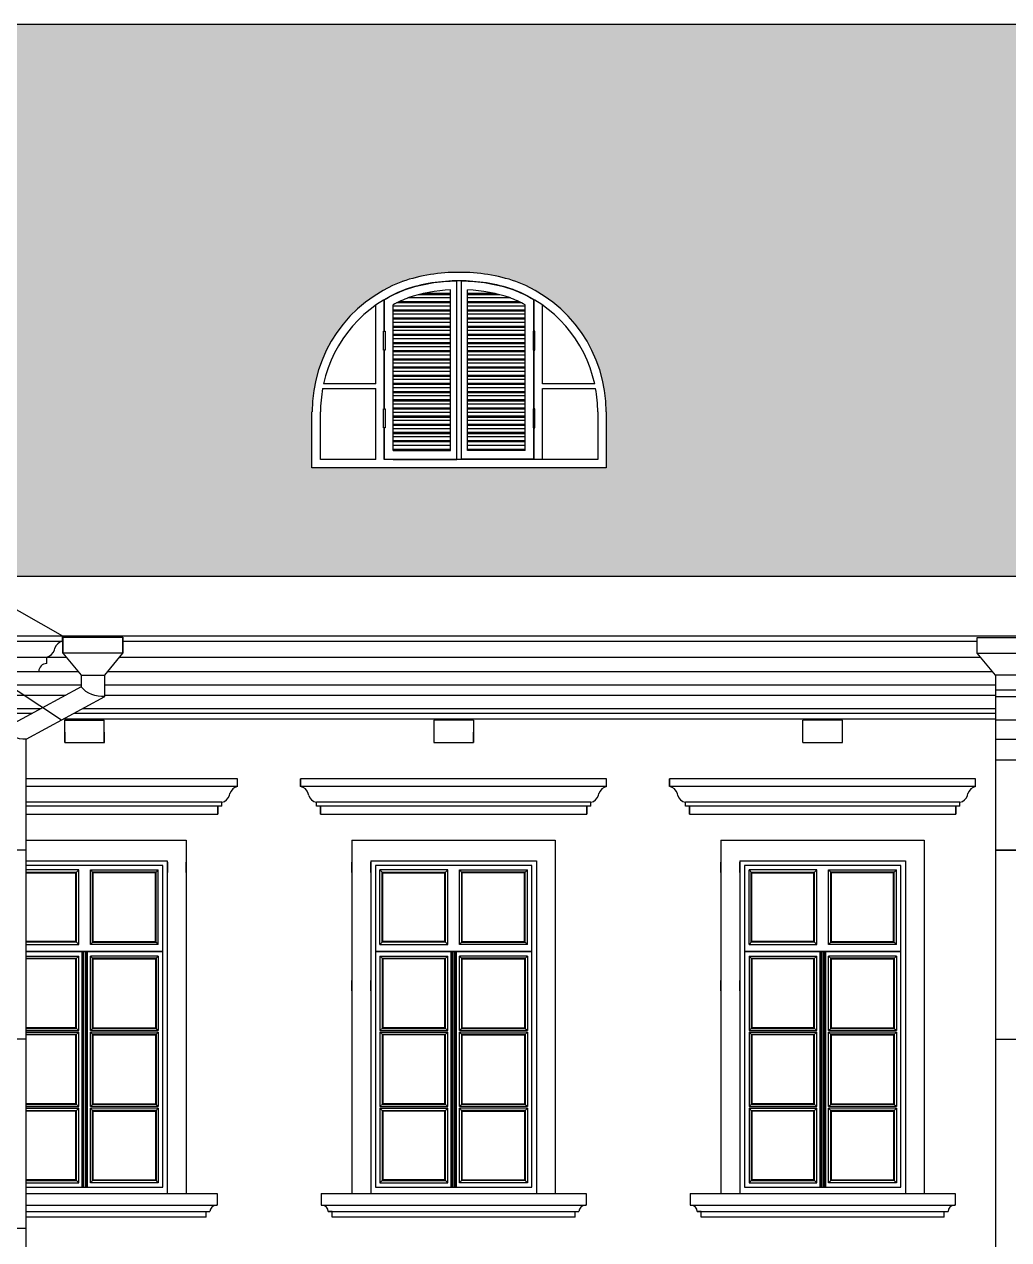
# Model space of a CAD drawing. Header units: millimetres. Extents: x 60 to 102290, y 34 to 65730.
# Drawn here: x 31122 to 37364, y 56479 to 64185 of the extents above; entities that cross this region are included whole.
import ezdxf

# ---------------------------------------------------------------- set-up
doc = ezdxf.new("R2010")
doc.units = ezdxf.units.MM
doc.layers.add('hatch', color=251, linetype='Continuous')

# ---------------------------------------------------------------- blocks, each defined once
blk = doc.blocks.new('129')
at = {"lineweight": 25, "ltscale": 100}
blk.add_line((210661.8, 160223.1), (210511.8, 160223.1), dxfattribs=at)
at = {"lineweight": 30, "ltscale": 100}
for p, q in [((211009.7, 159114), (211359.7, 159114)), ((211009.7, 157914), (211359.7, 157914)), ((211009.7, 156714), (211359.7, 156714)), ((211009.7, 155514), (211229.7, 155514)), ((211009.7, 154314), (211359.7, 154314)), ((211009.7, 153114), (211359.7, 153114))]:
    blk.add_line(p, q, dxfattribs=at)
at = {"lineweight": 25, "ltscale": 100}
for points in [[(210396.8, 160463.1), (210396.8, 160363.1), (210776.8, 160363.1), (210776.8, 160461.5)], [(210511.8, 160223.1), (210396.8, 160363.1), (210396.8, 160461.5), (210776.8, 160461.5), (210776.8, 160363.1), (210661.8, 160223.1), (210511.8, 160223.1)]]:
    blk.add_lwpolyline(points, dxfattribs=at)
at = {"lineweight": 30, "ltscale": 100}
for points in [[(210921.2, 152003.9), (211009.7, 152053.1), (211009.7, 152415), (211009.7, 155829.6), (211009.7, 155829.6), (211009.7, 155829.6), (211009.7, 155829.6), (211009.7, 159816.5), (210511.8, 160087.9), (210511.8, 160223.1), (210396.8, 160363.1), (210396.8, 160461.5), (210776.8, 160461.5), (210776.8, 160363.1), (210661.8, 160223.1), (210661.8, 160149.1), (211159.7, 159877.7), (211159.7, 155786.5), (211159.7, 155786.5), (211159.7, 155786.5), (211159.7, 155786.5), (211159.7, 152390.4), (211159.7, 151923.7), (210913.3, 151786.5)], [(211199.7, 160211.2), (210785.5, 159938.7)]]:
    blk.add_lwpolyline(points, dxfattribs=at)
at = {"lineweight": 25, "ltscale": 100}
for centre, radius, start, end in [((210528.9, 160260.5), 173.4, 264.337, 320.04633), ((211014.3, 160019.5), 203.1, 268.68608, 315.69726), ((211267.6, 152200.4), 297, 209.72721, 248.6919)]:
    blk.add_arc(centre, radius, start, end, dxfattribs=at)
at = {"lineweight": 30, "ltscale": 100}
for centre, radius, start, end in [((210574.2, 151905.8), 369.7, 346.33122, 9.56729), ((211516.3, 151881.8), 624.2, 173.81398, 185.26819)]:
    blk.add_arc(centre, radius, start, end, dxfattribs=at)
blk.add_ellipse((210917, 151929), major_axis=(4.3, 74.9), ratio=0.306968, start_param=-1.017227, end_param=1.316959, dxfattribs=at)
at = {"lineweight": 30, "ltscale": 100, "extrusion": (0, 0, -1)}
blk.add_ellipse((210916.8, 151861.4), major_axis=(4.3, 74.9), ratio=0.306968, start_param=2.163889, end_param=4.180241, dxfattribs=at)
blk = doc.blocks.new('98')
at = {"color": 7, "lineweight": 30, "ltscale": 100}
for p, q in [((206346.7, 160363.1), (206346.7, 160461.5)), ((206346.7, 160461.5), (206726.7, 160461.5)), ((206726.7, 160461.5), (206726.7, 160363.1)), ((206461.7, 160223.1), (206346.7, 160363.1)), ((206726.7, 160363.1), (206611.7, 160223.1)), ((206461.7, 160223.1), (206461.7, 151895.2)), ((206461.7, 160223.1), (206461.7, 159114)), ((206611.7, 160223.1), (206461.7, 160223.1)), ((206611.7, 151895.2), (206611.7, 160223.1)), ((206461.7, 160130.4), (206611.7, 160130.4)), ((206461.7, 160087.9), (206611.7, 160087.9)), ((206461.7, 159938.7), (206611.7, 159938.7)), ((206461.7, 159685.9), (206611.7, 159685.9)), ((206461.7, 159114), (206611.7, 159114)), ((206611.7, 159114), (206461.7, 159114)), ((206461.7, 157914), (206611.7, 157914)), ((206611.7, 155514), (206461.7, 155514)), ((206461.7, 154314), (206611.7, 154314)), ((206611.7, 153114), (206461.7, 153114)), ((206461.7, 152053.1), (206611.7, 152053.1))]:
    blk.add_line(p, q, dxfattribs=at)
at = {"color": 7, "lineweight": 25, "ltscale": 100}
for p, q in [((206461.7, 159816.4), (206611.7, 159816.4)), ((206461.7, 157914), (206461.7, 156714))]:
    blk.add_line(p, q, dxfattribs=at)
at = {"color": 7, "lineweight": 30, "ltscale": 100}
blk.add_lwpolyline([(206346.7, 160363.1), (206726.7, 160363.1)], dxfattribs=at)
blk.add_ellipse((206536.7, 151895.2), major_axis=(0, 108.7), ratio=0.689997, dxfattribs=at)

msp = doc.modelspace()

# ---------------------------------------------------------------- hatches: boundary and pattern name
at = {"layer": 'hatch', "lineweight": 25, "ltscale": 100}
h = msp.add_hatch(dxfattribs=at)
h.set_pattern_fill('AR-RSHKE', color=256, scale=0.500004)
h.set_pattern_definition([(0, (27190.6, -79272.06), (323.8527, 152.40127), [76.20064, -63.50053, 88.90074, -38.10032, 114.30095, -50.80042]), (0, (27266.8, -79265.71), (323.8527, 152.40127), [63.50053, -241.302, 50.80042, -76.20064]), (0, (27419.2, -79281.58), (323.8527, 152.40127), [38.1003, -393.7033]), (90, (27190.6, -79272.06), (-107.9509, 152.40127), [146.0512, -463.55386]), (90, (27266.8, -79272.06), (-107.9509, 152.40127), [142.8762, -466.7289]), (90, (27330.3, -79272.06), (-107.9509, 152.40127), [133.3511, -476.25397]), (90, (27419.21, -79281.58), (-107.9509, 152.40127), [146.0512, -463.55386]), (90, (27457.31, -79281.58), (-107.9509, 152.40127), [146.0512, -463.55386]), (90, (27571.61, -79272.06), (-107.9509, 152.40127), [139.70116, -469.9039])])
h.paths.add_polyline_path([(39663.5, 64185.1), (15383.2, 64185.1), (15383.2, 63948.8), (15513.2, 63948.8), (15513.2, 63498.8), (15383.2, 63498.8), (15383.2, 63277.1), (14093.2, 63277.1), (14093.2, 63498.8), (13963.2, 63498.8), (13963.2, 63948.8), (14093.2, 63948.8), (14093.2, 64185.1), (12217.2, 64185.1), (6696.4, 60685.7), (22430.8, 60685.7), (26563.9, 63031.1), (30696.8, 60685.7), (45253.7, 60685.7)])
h.paths.add_polyline_path([(19239.6, 62554.8, -0.081706), (19599, 62612.3, -0.081706), (19958.5, 62554.8, -0.31261), (20532, 61727.1), (20532, 61372.1), (18666, 61372.1), (18666, 61727.1, -0.31261)], flags=16)
h.paths.add_polyline_path([(19257.6, 62503.9, -0.085065), (19614, 62558.1), (19614, 62558.2, -0.07799), (19940.4, 62503.9, -0.253564), (20458.5, 61906.1), (20128, 61906.1), (20128, 62404.3, 0.019424), (20074, 62439.5), (20074, 62239.5), (20078, 62239.5), (20078, 62119.5), (20074, 61746.1), (20078, 61746.1), (20078, 61626.1), (20074, 61426.1), (20128, 61426.1), (20128, 61876.1), (20464.5, 61876.1, -0.045164), (20478, 61727.1), (20478, 61426.1), (19584, 61426.1), (19584, 61426.1), (19180, 61426.1), (19124, 61426.1), (19124, 61626.1), (19120, 61626.1), (19120, 61746.1), (19124, 61746.1), (19124, 62119.5), (19120, 62119.5), (19120, 62239.5), (19124, 62239.5), (19124, 62439.5, 0.019424), (19070, 62404.3), (19070, 61906.1), (18739.6, 61906.1, -0.253564)], flags=0)
h.paths.add_polyline_path([(19180, 62407, -0.03362), (19274.5, 62450.4), (19274.2, 62450.4, -0.068434), (19545, 62501.1), (19545, 61482.1), (19180, 61482.1)], flags=0)
h.paths.add_polyline_path([(19342.1, 62470.4), (19545, 62470.4), (19370.3, 62477.3), (19545, 62477.3)], flags=0)
h.paths.add_polyline_path([(20072, 62119.5), (20072, 61746.1), (20068, 61746.1), (20068, 61626.1), (20072, 61428.1), (20072, 61626.1), (20068, 61626.1), (20068, 61746.1)], flags=0)
h.paths.add_polyline_path([(19126, 62119.5), (19126, 61746.1), (19124, 61746.1), (19124, 62119.5)], flags=0)
h.paths.add_polyline_path([(19653, 62501.1, -0.068434), (19923.8, 62450.4), (19923.6, 62450.4, -0.039168), (20033, 62398.6), (20018, 62398.6), (20018, 61482.1), (19653, 61482.1)], flags=0)
h.paths.add_polyline_path([(18733.5, 61876.1), (19070, 61876.1), (19070, 61426.1), (18720, 61426.1), (18720, 61727.1, -0.04517)], flags=0)
h.paths.add_polyline_path([(19653, 61959), (20018, 61959), (19653, 61952.1), (20018, 61952.1)], flags=0)
h.paths.add_polyline_path([(19545, 61641.2), (19180, 61648), (19545, 61648), (19180, 61641.2)], flags=0)
h.paths.add_polyline_path([(19180, 61544.3), (19545, 61544.3), (19180, 61537.5), (19545, 61537.5)], flags=0)
h.paths.add_polyline_path([(20018, 61641.2), (19653, 61648), (20018, 61648), (19653, 61641.2)], flags=0)
h.paths.add_polyline_path([(15732, 61727.1), (15732, 61372.1), (13866, 61372.1), (13866, 61727.1, -0.31261), (14439.5, 62554.8, -0.081706), (14799, 62612.3, -0.081706), (15158.4, 62554.8, -0.31261)], flags=16)
h.paths.add_polyline_path([(15658.5, 61906.1), (15328, 61906.1), (15328, 62404.3, 0.019424), (15274, 62439.5), (15274, 62239.5), (15278, 62239.5), (15278, 62119.5), (15274, 61746.1), (15278, 61746.1), (15278, 61626.1), (15274, 61426.1), (15328, 61426.1), (15328, 61876.1), (15664.5, 61876.1, -0.045164), (15678, 61727.1), (15678, 61426.1), (14784, 61426.1), (14784, 61426.1), (14380, 61426.1), (14324, 61426.1), (14324, 61626.1), (14320, 61626.1), (14320, 61746.1), (14324, 61746.1), (14324, 62119.5), (14320, 62119.5), (14320, 62239.5), (14324, 62239.5), (14324, 62439.5, 0.019424), (14270, 62404.3), (14270, 61906.1), (13939.5, 61906.1, -0.253564), (14457.6, 62503.9, -0.085065), (14814, 62558.1), (14814, 62558.2, -0.07799), (15140.4, 62503.9, -0.253564)], flags=0)
h.paths.add_polyline_path([(15272, 62119.5), (15272, 61746.1), (15268, 61746.1), (15268, 61626.1), (15272, 61428.1), (15272, 61626.1), (15268, 61626.1), (15268, 61746.1)], flags=0)
h.paths.add_polyline_path([(15218, 61482.1), (14853, 61482.1), (14853, 62501.1, -0.068434), (15123.8, 62450.4), (15123.5, 62450.4, -0.039168), (15233, 62398.6), (15218, 62398.6)], flags=0)
h.paths.add_polyline_path([(14745, 62501.1), (14745, 61482.1), (14380, 61482.1), (14380, 62407, -0.03362), (14474.4, 62450.4), (14474.2, 62450.4, -0.068434)], flags=0)
h.paths.add_polyline_path([(14542, 62470.4), (14745, 62470.4), (14570.3, 62477.3), (14745, 62477.3)], flags=0)
h.paths.add_polyline_path([(14402.2, 62418.6), (14745, 62418.6), (14416.1, 62425.4), (14745, 62425.4)], flags=0)
h.paths.add_polyline_path([(14745, 61641.2), (14380, 61648), (14745, 61648), (14380, 61641.2)], flags=0)
h.paths.add_polyline_path([(14270, 61876.1), (14270, 61426.1), (13920, 61426.1), (13920, 61727.1, -0.04517), (13933.5, 61876.1)], flags=0)
h.paths.add_polyline_path([(33519.7, 62554.8, -0.081706), (33879.1, 62612.3, -0.081706), (34238.6, 62554.8, -0.31261), (34812.2, 61727.1), (34812.2, 61372.1), (32946.1, 61372.1), (32946.1, 61727.1, -0.31261)], flags=16)
h.paths.add_polyline_path([(33013.6, 61876.1), (33350.1, 61876.1), (33350.1, 61426.1), (33000.1, 61426.1), (33000.1, 61727.1, -0.04517)], flags=0)
h.paths.add_polyline_path([(33019.7, 61906.1, -0.253564), (33537.7, 62503.9, -0.085065), (33894.1, 62558.1), (33894.1, 62558.2, -0.07799), (34220.6, 62503.9, -0.253564), (34738.6, 61906.1), (34408.2, 61906.1), (34408.2, 62404.3, 0.019424), (34354.1, 62439.5), (34354.1, 62239.5), (34358.1, 62239.5), (34358.1, 62119.5), (34354.1, 61746.1), (34358.1, 61746.1), (34358.1, 61626.1), (34354.1, 61426.1), (34408.2, 61426.1), (34408.2, 61876.1), (34744.7, 61876.1, -0.045164), (34758.2, 61727.1), (34758.2, 61426.1), (33864.1, 61426.1), (33864.1, 61426.1), (33460.1, 61426.1), (33404.1, 61426.1), (33404.1, 61626.1), (33400.1, 61626.1), (33400.1, 61746.1), (33404.1, 61746.1), (33404.1, 62119.5), (33400.1, 62119.5), (33400.1, 62239.5), (33404.1, 62239.5), (33404.1, 62439.5, 0.019424), (33350.1, 62404.3), (33350.1, 61906.1)], flags=0)
h.paths.add_polyline_path([(33406.1, 62119.5), (33406.1, 61746.1), (33404.1, 61746.1), (33404.1, 62119.5)], flags=0)
h.paths.add_polyline_path([(33460.1, 62407, -0.03362), (33554.6, 62450.4), (33554.3, 62450.4, -0.068434), (33825.1, 62501.1), (33825.1, 61482.1), (33460.1, 61482.1)], flags=0)
h.paths.add_polyline_path([(33622.2, 62470.4), (33825.1, 62470.4), (33650.4, 62477.3), (33825.1, 62477.3)], flags=0)
h.paths.add_polyline_path([(34348.1, 62239.5), (34348.1, 62119.5), (34352.1, 62119.5), (34352.1, 61746.1), (34348.1, 61626.1), (34348.1, 61746.1), (34352.1, 61746.1), (34352.1, 62119.5)], flags=0)
h.paths.add_polyline_path([(33933.1, 62501.1, -0.068434), (34204, 62450.4), (34203.7, 62450.4, -0.039168), (34313.1, 62398.6), (34298.1, 62398.6), (34298.1, 61482.1), (33933.1, 61482.1)], flags=0)
h.paths.add_polyline_path([(38319.7, 62554.8, -0.081706), (38679.2, 62612.3, -0.081706), (39038.6, 62554.8, -0.31261), (39612.2, 61727.1), (39612.2, 61372.1), (37746.2, 61372.1), (37746.2, 61727.1, -0.31261)], flags=16)
h.paths.add_polyline_path([(37813.7, 61876.1), (38150.2, 61876.1), (38150.2, 61426.1), (37800.2, 61426.1), (37800.2, 61727.1, -0.04517)], flags=0)
h.paths.add_polyline_path([(37819.7, 61906.1, -0.253564), (38337.8, 62503.9, -0.085065), (38694.2, 62558.1), (38694.2, 62558.2, -0.07799), (39020.6, 62503.9, -0.253564), (39538.7, 61906.1), (39208.2, 61906.1), (39208.2, 62404.3, 0.019424), (39154.2, 62439.5), (39154.2, 62239.5), (39158.2, 62239.5), (39158.2, 62119.5), (39154.2, 61746.1), (39158.2, 61746.1), (39158.2, 61626.1), (39154.2, 61426.1), (39208.2, 61426.1), (39208.2, 61876.1), (39544.7, 61876.1, -0.045164), (39558.2, 61727.1), (39558.2, 61426.1), (38664.2, 61426.1), (38664.2, 61426.1), (38260.2, 61426.1), (38204.2, 61426.1), (38204.2, 61626.1), (38200.2, 61626.1), (38200.2, 61746.1), (38204.2, 62119.5), (38200.2, 62119.5), (38200.2, 62239.5), (38204.2, 62439.5, 0.019424), (38150.2, 62404.3), (38150.2, 61906.1)], flags=0)
h.paths.add_polyline_path([(38210.2, 62239.5), (38210.2, 62119.5), (38206.2, 61746.1), (38210.2, 61746.1), (38210.2, 61626.1), (38206.2, 61428.1), (38206.2, 61626.1), (38210.2, 61746.1), (38204.2, 61746.1), (38204.2, 62119.5)], flags=0)
h.paths.add_polyline_path([(38260.2, 62407, -0.03362), (38354.6, 62450.4), (38354.4, 62450.4, -0.068434), (38625.2, 62501.1), (38625.2, 61482.1), (38260.2, 61482.1)], flags=0)
h.paths.add_polyline_path([(38260.2, 61544.3), (38625.2, 61544.3), (38260.2, 61537.5), (38625.2, 61537.5)], flags=0)
h.paths.add_polyline_path([(38422.2, 62470.4), (38625.2, 62470.4), (38450.5, 62477.3), (38625.2, 62477.3)], flags=0)
h.paths.add_polyline_path([(39152.2, 62438.3), (39152.2, 62239.5), (39148.2, 62239.5), (39148.2, 62119.5), (39152.2, 62119.5), (39152.2, 61746.1), (39148.2, 61746.1), (39148.2, 61626.1), (39152.2, 61428.1), (39152.2, 61626.1), (39148.2, 61626.1), (39148.2, 61746.1), (39152.2, 62119.5), (39148.2, 62119.5), (39148.2, 62239.5)], flags=0)
h.paths.add_polyline_path([(38733.2, 62501.1), (38733.2, 62477.3), (38907.9, 62477.3, 0.043677)], flags=0)

# ---------------------------------------------------------------- linework, layer by layer
at = {"ltscale": 100}
for p, q in [((15383.2, 64185.1), (39663.5, 64185.1)), ((26563.9, 63031.1), (31364, 60307.1)), ((32946.1, 61372.1), (32946.1, 61727.1)), ((34812.2, 61727.1), (34812.2, 61372.1)), ((34812.2, 61372.1), (32946.1, 61372.1)), ((6667.7, 60685.7), (45253.7, 60685.7)), ((6099, 60307.1), (45858.6, 60307.1)), ((21760.8, 60272.9), (31366.7, 60272.9)), ((31364, 60272.9), (31364, 60307.1)), ((31746.7, 60272.9), (34824, 60272.9)), ((34761.4, 60272.9), (37164, 60272.9)), ((31312.7, 60216.9), (31315.3, 60229)), ((21739.6, 60172.9), (31387.8, 60172.9)), ((31264, 60132.1), (31264, 60172.9)), ((31725.5, 60172.9), (34845.1, 60172.9)), ((34740.2, 60172.9), (37185.2, 60172.9)), ((37142.9, 60172.9), (37185.2, 60172.9)), ((21665, 60082.1), (31462.4, 60082.1)), ((30943.8, 60082.1), (31214, 60082.1)), ((31650.9, 60082.1), (34919.8, 60082.1)), ((34869.1, 60082.1), (37259.8, 60082.1)), ((37068.2, 60082.1), (37259.8, 60082.1)), ((21685, 59997.1), (31481.7, 59997.1)), ((31631.7, 59997.1), (34939, 59997.1)), ((34939, 59997.1), (37279, 59997.1)), ((37049, 59997.1), (37279, 59997.1)), ((21769.5, 59932.1), (31385.2, 59932.1)), ((31631.7, 59932.1), (34939, 59932.1)), ((34939, 59932.1), (37279, 59932.1)), ((37049, 59932.1), (37279, 59932.1)), ((21898.2, 59847.1), (31229.3, 59847.1)), ((21953.2, 59817.1), (31174.2, 59817.1)), ((31438, 59817.1), (34939, 59817.1)), ((31491.5, 59847.1), (34939, 59847.1)), ((34939, 59847.1), (37279, 59847.1)), ((34939, 59817.1), (37279, 59817.1)), ((37049, 59847.1), (37279, 59847.1)), ((37049, 59817.1), (37279, 59817.1)), ((31372.3, 59782.1), (34939, 59782.1)), ((31379.1, 59632.1), (31379.1, 59772.1)), ((31379.1, 59772.1), (31629.1, 59772.1)), ((31629.1, 59632.1), (31629.1, 59772.1)), ((33969.2, 59772.1), (33719.2, 59772.1)), ((33719.2, 59772.1), (33719.2, 59632.1)), ((33905.4, 59772.1), (33785.4, 59772.1)), ((33969.2, 59772.1), (33969.2, 59632.1)), ((34939, 59782.1), (37279, 59782.1)), ((36309.2, 59772.1), (36059.2, 59772.1)), ((36059.2, 59632.1), (36059.2, 59772.1)), ((36245.4, 59772.1), (36125.4, 59772.1)), ((36309.2, 59632.1), (36309.2, 59772.1)), ((37049, 59782.1), (37279, 59782.1)), ((31379.5, 59697.1), (31379.5, 59632.1)), ((31629.5, 59697.1), (31629.1, 59697.1)), ((31629.5, 59632.1), (31629.5, 59697.1)), ((33969.9, 59697.1), (33969.2, 59697.1)), ((33969.9, 59632.1), (33969.9, 59697.1)), ((31379.5, 59632.1), (31629.5, 59632.1)), ((33719.2, 59632.1), (33969.2, 59632.1)), ((33969.2, 59632.1), (33969.9, 59632.1)), ((36059.2, 59632.1), (36309.2, 59632.1)), ((32474, 59402.1), (31133.8, 59402.1)), ((32474, 59352.1), (31133.8, 59352.1)), ((32474, 59352.1), (32474, 59402.1)), ((32874, 59402.1), (32874, 59352.1)), ((34814, 59402.1), (32874, 59402.1)), ((32874, 59352.1), (32874, 59402.1)), ((34814, 59352.1), (32874, 59352.1)), ((34814, 59352.1), (34814, 59402.1)), ((35214, 59402.1), (35214, 59352.1)), ((37154, 59402.1), (35214, 59402.1)), ((35214, 59352.1), (35214, 59402.1)), ((37154, 59352.1), (35214, 59352.1)), ((37154, 59352.1), (37154, 59402.1)), ((32422.7, 59296), (32425.3, 59308.2)), ((32925.3, 59296), (32922.7, 59308.2)), ((34762.7, 59296), (34765.3, 59308.2)), ((35265.3, 59296), (35262.7, 59308.2)), ((37102.7, 59296), (37105.3, 59308.2)), ((32349, 59177.1), (32349, 59227.1)), ((32349, 59227.1), (32349, 59177.1)), ((32374, 59227.1), (32374, 59252.1)), ((32974, 59227.1), (32974, 59252.1)), ((32999, 59227.1), (32999, 59177.1)), ((32999, 59177.1), (32999, 59227.1)), ((32999, 59227.1), (32999, 59177.1)), ((34689, 59177.1), (34689, 59227.1)), ((34689, 59227.1), (34689, 59177.1)), ((34714, 59227.1), (34714, 59252.1)), ((35314, 59227.1), (35314, 59252.1)), ((35339, 59227.1), (35339, 59177.1)), ((35339, 59177.1), (35339, 59227.1)), ((35339, 59227.1), (35339, 59177.1)), ((37029, 59177.1), (37029, 59227.1)), ((37029, 59227.1), (37029, 59177.1)), ((37054, 59227.1), (37054, 59252.1)), ((31133.8, 59177.1), (32349, 59177.1)), ((32999, 59177.1), (34689, 59177.1)), ((35339, 59177.1), (37029, 59177.1)), ((31133.8, 59012.1), (32148.8, 59012.1)), ((32148.8, 59012.1), (32148.8, 56772.1)), ((33199.2, 59012.1), (33199.2, 56772.1)), ((33199.2, 59012.1), (34488.8, 59012.1)), ((34488.8, 59012.1), (34488.8, 56772.1)), ((35539.2, 59012.1), (35539.2, 56772.1)), ((35539.2, 59012.1), (36828.8, 59012.1)), ((36828.8, 59012.1), (36828.8, 56772.1)), ((31133.8, 58882.1), (32028.8, 58882.1)), ((32028.8, 58882.1), (32028.8, 56772.1)), ((33319.2, 58882.1), (33319.2, 56772.1)), ((33319.2, 58882.1), (34368.8, 58882.1)), ((34368.8, 58882.1), (34368.8, 56772.1)), ((35659.2, 58882.1), (35659.2, 56772.1)), ((35659.2, 58882.1), (36708.8, 58882.1)), ((36708.8, 58882.1), (36708.8, 56772.1)), ((33199.2, 58807.1), (33199.2, 58872.1)), ((33319.2, 58807.1), (33319.2, 58872.1)), ((35539.2, 58807.1), (35539.2, 58872.1)), ((35659.2, 58807.1), (35659.2, 58872.1)), ((33199.2, 58057.1), (33199.2, 58122.1)), ((33319.2, 58057.1), (33319.2, 58122.1)), ((35539.2, 58057.1), (35539.2, 58122.1)), ((35659.2, 58057.1), (35659.2, 58122.1)), ((31133.8, 56772.1), (32028.8, 56772.1)), ((31133.8, 56772.1), (32344, 56772.1)), ((32344, 56772.1), (32344, 56697.1)), ((33004, 56772.1), (34684, 56772.1)), ((33004, 56772.1), (33004, 56697.1)), ((33319.2, 56772.1), (34368.8, 56772.1)), ((34684, 56772.1), (34684, 56697.1)), ((35344, 56772.1), (37024, 56772.1)), ((35344, 56772.1), (35344, 56697.1)), ((35659.2, 56772.1), (36708.8, 56772.1)), ((37024, 56772.1), (37024, 56697.1)), ((31133.8, 56697.1), (32344, 56697.1)), ((32274, 56657.1), (32299, 56657.1)), ((32274, 56622.1), (32274, 56657.1)), ((33004, 56697.1), (34684, 56697.1)), ((33074, 56657.1), (33049, 56657.1)), ((33074, 56622.1), (33074, 56657.1)), ((34614, 56657.1), (34639, 56657.1)), ((34614, 56622.1), (34614, 56657.1)), ((35344, 56697.1), (37024, 56697.1)), ((35414, 56657.1), (35389, 56657.1)), ((35414, 56622.1), (35414, 56657.1)), ((36954, 56657.1), (36979, 56657.1)), ((36954, 56622.1), (36954, 56657.1)), ((32274, 56622.1), (31133.8, 56622.1)), ((34614, 56622.1), (33074, 56622.1)), ((36954, 56622.1), (35414, 56622.1))]:
    msp.add_line(p, q, dxfattribs=at)
at = {"ltscale": 4}
for p, q in [((33825.1, 61482.1), (33825.1, 62501.1)), ((33864.1, 61426.1), (33864.1, 62558.2)), ((33894.1, 61426.1), (33894.1, 62558.2)), ((33933.1, 61482.1), (33933.1, 62501.1)), ((33404.1, 62239.5), (33404.1, 62439.5)), ((33406.1, 62239.5), (33406.1, 62438.3)), ((33825.1, 62425.4), (33496.3, 62425.4)), ((33825.1, 62450.4), (33554.3, 62450.4)), ((33825.1, 62470.4), (33622.2, 62470.4)), ((33825.1, 62477.3), (33650.4, 62477.3)), ((34107.9, 62477.3), (33933.1, 62477.3)), ((34136.1, 62470.4), (33933.1, 62470.4)), ((34204, 62450.4), (33933.1, 62450.4)), ((34262, 62425.4), (33933.1, 62425.4)), ((34352.1, 62239.5), (34352.1, 62438.3)), ((34354.1, 62239.5), (34354.1, 62439.5)), ((33350.1, 61906.1), (33350.1, 62404.3)), ((33460.1, 61482.1), (33460.1, 62407)), ((33825.1, 62398.6), (33460.1, 62398.6)), ((33825.1, 62373.6), (33460.1, 62373.6)), ((33825.1, 62366.8), (33460.1, 62366.8)), ((33825.1, 62346.8), (33460.1, 62346.8)), ((33825.1, 62418.6), (33482.4, 62418.6)), ((34275.9, 62418.6), (33933.1, 62418.6)), ((34298.1, 62398.6), (33933.1, 62398.6)), ((34298.1, 62373.6), (33933.1, 62373.6)), ((34298.1, 62366.8), (33933.1, 62366.8)), ((34298.1, 62346.8), (33933.1, 62346.8)), ((34298.1, 61482.1), (34298.1, 62407)), ((34408.2, 61906.1), (34408.2, 62404.3)), ((33825.1, 62321.8), (33460.1, 62321.8)), ((33825.1, 62314.9), (33460.1, 62314.9)), ((33825.1, 62294.9), (33460.1, 62294.9)), ((33825.1, 62269.9), (33460.1, 62269.9)), ((34298.1, 62321.8), (33933.1, 62321.8)), ((34298.1, 62314.9), (33933.1, 62314.9)), ((34298.1, 62294.9), (33933.1, 62294.9)), ((34298.1, 62269.9), (33933.1, 62269.9)), ((33400.1, 62239.5), (33410.1, 62239.5)), ((33400.1, 62119.5), (33400.1, 62239.5)), ((33410.1, 62239.5), (33410.1, 62119.5)), ((33825.1, 62263.1), (33460.1, 62263.1)), ((33825.1, 62243.1), (33460.1, 62243.1)), ((33825.1, 62218.1), (33460.1, 62218.1)), ((33825.1, 62211.3), (33460.1, 62211.3)), ((33825.1, 62191.3), (33460.1, 62191.3)), ((34298.1, 62263.1), (33933.1, 62263.1)), ((34298.1, 62243.1), (33933.1, 62243.1)), ((34298.1, 62218.1), (33933.1, 62218.1)), ((34298.1, 62211.3), (33933.1, 62211.3)), ((34298.1, 62191.3), (33933.1, 62191.3)), ((34358.1, 62239.5), (34348.1, 62239.5)), ((34348.1, 62239.5), (34348.1, 62119.5)), ((34358.1, 62119.5), (34358.1, 62239.5)), ((33410.1, 62119.5), (33400.1, 62119.5)), ((33404.1, 61746.1), (33404.1, 62119.5)), ((33404.1, 61746.1), (33404.1, 62119.5)), ((33406.1, 61746.1), (33406.1, 62119.5)), ((33406.1, 61746.1), (33406.1, 62119.5)), ((33825.1, 62166.3), (33460.1, 62166.3)), ((33825.1, 62159.5), (33460.1, 62159.5)), ((33825.1, 62139.5), (33460.1, 62139.5)), ((33825.1, 62114.5), (33460.1, 62114.5)), ((34298.1, 62166.3), (33933.1, 62166.3)), ((34298.1, 62159.5), (33933.1, 62159.5)), ((34298.1, 62139.5), (33933.1, 62139.5)), ((34298.1, 62114.5), (33933.1, 62114.5)), ((34348.1, 62119.5), (34358.1, 62119.5)), ((34352.1, 61746.1), (34352.1, 62119.5)), ((34354.1, 61746.1), (34354.1, 62119.5)), ((33825.1, 62107.6), (33460.1, 62107.6)), ((33825.1, 62087.6), (33460.1, 62087.6)), ((33825.1, 62062.6), (33460.1, 62062.6)), ((33825.1, 62055.8), (33460.1, 62055.8)), ((33825.1, 62035.8), (33460.1, 62035.8)), ((34298.1, 62107.6), (33933.1, 62107.6)), ((34298.1, 62087.6), (33933.1, 62087.6)), ((34298.1, 62062.6), (33933.1, 62062.6)), ((34298.1, 62055.8), (33933.1, 62055.8)), ((34298.1, 62035.8), (33933.1, 62035.8)), ((33825.1, 62010.8), (33460.1, 62010.8)), ((33825.1, 62004), (33460.1, 62004)), ((33825.1, 61984), (33460.1, 61984)), ((33825.1, 61959), (33460.1, 61959)), ((34298.1, 62010.8), (33933.1, 62010.8)), ((34298.1, 62004), (33933.1, 62004)), ((34298.1, 61984), (33933.1, 61984)), ((34298.1, 61959), (33933.1, 61959)), ((33350.1, 61906.1), (33019.7, 61906.1)), ((33825.1, 61952.1), (33460.1, 61952.1)), ((33825.1, 61932.1), (33460.1, 61932.1)), ((33825.1, 61907.1), (33460.1, 61907.1)), ((33825.1, 61900.3), (33460.1, 61900.3)), ((33825.1, 61880.3), (33460.1, 61880.3)), ((34298.1, 61952.1), (33933.1, 61952.1)), ((34298.1, 61932.1), (33933.1, 61932.1)), ((34298.1, 61907.1), (33933.1, 61907.1)), ((34298.1, 61900.3), (33933.1, 61900.3)), ((34298.1, 61880.3), (33933.1, 61880.3)), ((34738.6, 61906.1), (34408.2, 61906.1)), ((33013.6, 61876.1), (33350.1, 61876.1)), ((33350.1, 61426.1), (33350.1, 61876.1)), ((33825.1, 61855.3), (33460.1, 61855.3)), ((33825.1, 61848.5), (33460.1, 61848.5)), ((33825.1, 61828.5), (33460.1, 61828.5)), ((33825.1, 61803.5), (33460.1, 61803.5)), ((34298.1, 61855.3), (33933.1, 61855.3)), ((34298.1, 61848.5), (33933.1, 61848.5)), ((34298.1, 61828.5), (33933.1, 61828.5)), ((34298.1, 61803.5), (33933.1, 61803.5)), ((34408.2, 61426.1), (34408.2, 61876.1)), ((34408.2, 61876.1), (34744.7, 61876.1)), ((33000.1, 61426.1), (33000.1, 61727.1)), ((33400.1, 61746.1), (33410.1, 61746.1)), ((33400.1, 61626.1), (33400.1, 61746.1)), ((33410.1, 61746.1), (33410.1, 61626.1)), ((33825.1, 61796.6), (33460.1, 61796.6)), ((33825.1, 61776.6), (33460.1, 61776.6)), ((33825.1, 61751.6), (33460.1, 61751.6)), ((33825.1, 61744.8), (33460.1, 61744.8)), ((34298.1, 61796.6), (33933.1, 61796.6)), ((34298.1, 61776.6), (33933.1, 61776.6)), ((34298.1, 61751.6), (33933.1, 61751.6)), ((34298.1, 61744.8), (33933.1, 61744.8)), ((34358.1, 61746.1), (34348.1, 61746.1)), ((34348.1, 61746.1), (34348.1, 61626.1)), ((34358.1, 61626.1), (34358.1, 61746.1)), ((34758.2, 61727.1), (34758.2, 61426.1)), ((33825.1, 61724.8), (33460.1, 61724.8)), ((33825.1, 61699.8), (33460.1, 61699.8)), ((33825.1, 61693), (33460.1, 61693)), ((33825.1, 61673), (33460.1, 61673)), ((34298.1, 61724.8), (33933.1, 61724.8)), ((34298.1, 61699.8), (33933.1, 61699.8)), ((34298.1, 61693), (33933.1, 61693)), ((34298.1, 61673), (33933.1, 61673)), ((33410.1, 61626.1), (33400.1, 61626.1)), ((33404.1, 61426.1), (33404.1, 61626.1)), ((33406.1, 61428.1), (33406.1, 61626.1)), ((33825.1, 61648), (33460.1, 61648)), ((33825.1, 61641.2), (33460.1, 61641.2)), ((33825.1, 61621.2), (33460.1, 61621.2)), ((33825.1, 61596.2), (33460.1, 61596.2)), ((33825.1, 61589.3), (33460.1, 61589.3)), ((34298.1, 61648), (33933.1, 61648)), ((34298.1, 61641.2), (33933.1, 61641.2)), ((34298.1, 61621.2), (33933.1, 61621.2)), ((34298.1, 61596.2), (33933.1, 61596.2)), ((34298.1, 61589.3), (33933.1, 61589.3)), ((34348.1, 61626.1), (34358.1, 61626.1)), ((34352.1, 61428.1), (34352.1, 61626.1)), ((34354.1, 61426.1), (34354.1, 61626.1)), ((33825.1, 61569.3), (33460.1, 61569.3)), ((33825.1, 61544.3), (33460.1, 61544.3)), ((33825.1, 61537.5), (33460.1, 61537.5)), ((33825.1, 61514), (33460.1, 61514)), ((34298.1, 61569.3), (33933.1, 61569.3)), ((34298.1, 61544.3), (33933.1, 61544.3)), ((34298.1, 61537.5), (33933.1, 61537.5)), ((34298.1, 61514), (33933.1, 61514)), ((33350.1, 61426.1), (33000.1, 61426.1)), ((34758.2, 61426.1), (33404.1, 61426.1)), ((33406.1, 61428.1), (33864.1, 61428.1)), ((33825.1, 61489), (33460.1, 61489)), ((33460.1, 61482.1), (33825.1, 61482.1)), ((33460.1, 61426.1), (33864.1, 61426.1)), ((34352.1, 61428.1), (33894.1, 61428.1)), ((34298.1, 61489), (33933.1, 61489)), ((34298.1, 61482.1), (33933.1, 61482.1)), ((32374, 59252.1), (31133.8, 59252.1)), ((32374, 59227.1), (31133.8, 59227.1)), ((34714, 59252.1), (32974, 59252.1)), ((34714, 59227.1), (32974, 59227.1)), ((37054, 59252.1), (35314, 59252.1)), ((37054, 59227.1), (35314, 59227.1)), ((31999.5, 58852), (31133.8, 58852)), ((31467.1, 58824.1), (31133.8, 58824.1)), ((31133.8, 58810.1), (31453.1, 58810.1)), ((31133.8, 58806.1), (31449.1, 58806.1)), ((31449.1, 58806), (31467.1, 58823.9)), ((31449.1, 58369.7), (31449.1, 58806.1)), ((31453.1, 58365.7), (31453.1, 58810.1)), ((31467.1, 58351.7), (31467.1, 58824.1)), ((31541.1, 58351.7), (31541.1, 58824.1)), ((31541.1, 58824.1), (31971.5, 58824.1)), ((31559.1, 58806), (31541.1, 58823.9)), ((31957.5, 58810.1), (31555.1, 58810.1)), ((31555.1, 58365.7), (31555.1, 58810.1)), ((31953.5, 58806.1), (31559.1, 58806.1)), ((31559.1, 58369.7), (31559.1, 58806.1)), ((31953.5, 58806), (31971.5, 58823.9)), ((31953.5, 58369.7), (31953.5, 58806.1)), ((31957.5, 58365.7), (31957.5, 58810.1)), ((31971.5, 58351.7), (31971.5, 58824.1)), ((31999.5, 56812.1), (31999.5, 58852)), ((32029.1, 58872.1), (32029.1, 58807.1)), ((32149.1, 58807.1), (32149.1, 58872.1)), ((34339.6, 58852), (33349.2, 58852)), ((33349.2, 58852), (33349.2, 56812.1)), ((33377.2, 58351.7), (33377.2, 58824.1)), ((33807.2, 58824.1), (33377.2, 58824.1)), ((33395.2, 58806), (33377.2, 58823.9)), ((33391.2, 58810.1), (33793.2, 58810.1)), ((33391.2, 58365.7), (33391.2, 58810.1)), ((33395.2, 58806.1), (33789.2, 58806.1)), ((33395.2, 58369.7), (33395.2, 58806.1)), ((33789.2, 58806), (33807.2, 58823.9)), ((33789.2, 58369.7), (33789.2, 58806.1)), ((33793.2, 58365.7), (33793.2, 58810.1)), ((33807.2, 58351.7), (33807.2, 58824.1)), ((33881.2, 58351.7), (33881.2, 58824.1)), ((33881.2, 58824.1), (34311.6, 58824.1)), ((33899.2, 58806), (33881.2, 58823.9)), ((34297.6, 58810.1), (33895.2, 58810.1)), ((33895.2, 58365.7), (33895.2, 58810.1)), ((34293.6, 58806.1), (33899.2, 58806.1)), ((33899.2, 58369.7), (33899.2, 58806.1)), ((34293.6, 58806), (34311.6, 58823.9)), ((34293.6, 58369.7), (34293.6, 58806.1)), ((34297.6, 58365.7), (34297.6, 58810.1)), ((34311.6, 58351.7), (34311.6, 58824.1)), ((34339.6, 56812.1), (34339.6, 58852)), ((34369.2, 58872.1), (34369.2, 58807.1)), ((34489.2, 58807.1), (34489.2, 58872.1)), ((36679.6, 58852), (35689.2, 58852)), ((35689.2, 58852), (35689.2, 56812.1)), ((35717.2, 58351.7), (35717.2, 58824.1)), ((36147.2, 58824.1), (35717.2, 58824.1)), ((35735.2, 58806), (35717.2, 58823.9)), ((35731.2, 58810.1), (36133.2, 58810.1)), ((35731.2, 58365.7), (35731.2, 58810.1)), ((35735.2, 58806.1), (36129.2, 58806.1)), ((35735.2, 58369.7), (35735.2, 58806.1)), ((36129.2, 58806), (36147.2, 58823.9)), ((36129.2, 58369.7), (36129.2, 58806.1)), ((36133.2, 58365.7), (36133.2, 58810.1)), ((36147.2, 58351.7), (36147.2, 58824.1)), ((36221.2, 58351.7), (36221.2, 58824.1)), ((36221.2, 58824.1), (36651.6, 58824.1)), ((36239.2, 58806), (36221.2, 58823.9)), ((36637.6, 58810.1), (36235.2, 58810.1)), ((36235.2, 58365.7), (36235.2, 58810.1)), ((36633.6, 58806.1), (36239.2, 58806.1)), ((36239.2, 58369.7), (36239.2, 58806.1)), ((36633.6, 58806), (36651.6, 58823.9)), ((36633.6, 58369.7), (36633.6, 58806.1)), ((36637.6, 58365.7), (36637.6, 58810.1)), ((36651.6, 58351.7), (36651.6, 58824.1)), ((36679.6, 56812.1), (36679.6, 58852)), ((36709.2, 58872.1), (36709.2, 58807.1)), ((36829.2, 58807.1), (36829.2, 58872.1)), ((31449.1, 58369.7), (31133.8, 58369.7)), ((31453.1, 58365.7), (31133.8, 58365.7)), ((31133.8, 58351.7), (31467.1, 58351.7)), ((31449.1, 58369.6), (31467.1, 58351.7)), ((31559.1, 58369.6), (31541.1, 58351.7)), ((31971.5, 58351.7), (31541.1, 58351.7)), ((31555.1, 58365.7), (31957.5, 58365.7)), ((31559.1, 58369.7), (31953.5, 58369.7)), ((31953.5, 58369.7), (31971.5, 58351.7)), ((33395.2, 58369.6), (33377.2, 58351.7)), ((33377.2, 58351.7), (33807.2, 58351.7)), ((33793.2, 58365.7), (33391.2, 58365.7)), ((33789.2, 58369.7), (33395.2, 58369.7)), ((33789.2, 58369.6), (33807.2, 58351.7)), ((33899.2, 58369.6), (33881.2, 58351.7)), ((34311.6, 58351.7), (33881.2, 58351.7)), ((33895.2, 58365.7), (34297.6, 58365.7)), ((33899.2, 58369.7), (34293.6, 58369.7)), ((34293.6, 58369.7), (34311.6, 58351.7)), ((35735.2, 58369.6), (35717.2, 58351.7)), ((35717.2, 58351.7), (36147.2, 58351.7)), ((36133.2, 58365.7), (35731.2, 58365.7)), ((36129.2, 58369.7), (35735.2, 58369.7)), ((36129.2, 58369.6), (36147.2, 58351.7)), ((36239.2, 58369.6), (36221.2, 58351.7)), ((36651.6, 58351.7), (36221.2, 58351.7)), ((36235.2, 58365.7), (36637.6, 58365.7)), ((36239.2, 58369.7), (36633.6, 58369.7)), ((36633.6, 58369.7), (36651.6, 58351.7)), ((31133.8, 58308.7), (31999.5, 58308.7)), ((31133.8, 58306.7), (31999.5, 58306.7)), ((31133.8, 58277.7), (31467.1, 58277.7)), ((31133.8, 58263.7), (31453.1, 58263.7)), ((31449.1, 58259.7), (31133.8, 58259.7)), ((31449.1, 58259.6), (31467.1, 58277.5)), ((31449.1, 57823.1), (31449.1, 58259.7)), ((31453.1, 57819.1), (31453.1, 58263.7)), ((31467.1, 57805.1), (31467.1, 58277.7)), ((31487.1, 58306.7), (31487.1, 56812.1)), ((31492.1, 58306.7), (31492.1, 56812.1)), ((31498.1, 58306.7), (31498.1, 56812.1)), ((31510.1, 58306.7), (31510.1, 56812.1)), ((31516.1, 58306.7), (31516.1, 56812.1)), ((31521.1, 58306.7), (31521.1, 56812.1)), ((31541.1, 57805.1), (31541.1, 58277.7)), ((31971.5, 58277.7), (31541.1, 58277.7)), ((31559.1, 58259.6), (31541.1, 58277.5)), ((31555.1, 57819.1), (31555.1, 58263.7)), ((31957.5, 58263.7), (31555.1, 58263.7)), ((31559.1, 57823.1), (31559.1, 58259.7)), ((31559.1, 58259.7), (31953.5, 58259.7)), ((31953.5, 58259.6), (31971.5, 58277.5)), ((31953.5, 58259.7), (31953.5, 57823.1)), ((31957.5, 58263.7), (31957.5, 57819.1)), ((31971.5, 58277.7), (31971.5, 57805.1)), ((33349.2, 58308.7), (34339.6, 58308.7)), ((33349.2, 58306.7), (34339.6, 58306.7)), ((33377.2, 58277.7), (33377.2, 57805.1)), ((33377.2, 58277.7), (33807.2, 58277.7)), ((33395.2, 58259.6), (33377.2, 58277.5)), ((33391.2, 58263.7), (33391.2, 57819.1)), ((33391.2, 58263.7), (33793.2, 58263.7)), ((33395.2, 58259.7), (33395.2, 57823.1)), ((33789.2, 58259.7), (33395.2, 58259.7)), ((33789.2, 58259.6), (33807.2, 58277.5)), ((33789.2, 57823.1), (33789.2, 58259.7)), ((33793.2, 57819.1), (33793.2, 58263.7)), ((33807.2, 57805.1), (33807.2, 58277.7)), ((33827.2, 58306.7), (33827.2, 56812.1)), ((33832.2, 58306.7), (33832.2, 56812.1)), ((33838.2, 58306.7), (33838.2, 56812.1)), ((33850.2, 58306.7), (33850.2, 56812.1)), ((33856.2, 58306.7), (33856.2, 56812.1)), ((33861.2, 58306.7), (33861.2, 56812.1)), ((33881.2, 57805.1), (33881.2, 58277.7)), ((34311.6, 58277.7), (33881.2, 58277.7)), ((33899.2, 58259.6), (33881.2, 58277.5)), ((33895.2, 57819.1), (33895.2, 58263.7)), ((34297.6, 58263.7), (33895.2, 58263.7)), ((33899.2, 57823.1), (33899.2, 58259.7)), ((33899.2, 58259.7), (34293.6, 58259.7)), ((34293.6, 58259.6), (34311.6, 58277.5)), ((34293.6, 58259.7), (34293.6, 57823.1)), ((34297.6, 58263.7), (34297.6, 57819.1)), ((34311.6, 58277.7), (34311.6, 57805.1)), ((35689.2, 58308.7), (36679.6, 58308.7)), ((35689.2, 58306.7), (36679.6, 58306.7)), ((35717.2, 58277.7), (35717.2, 57805.1)), ((35717.2, 58277.7), (36147.2, 58277.7)), ((35735.2, 58259.6), (35717.2, 58277.5)), ((35731.2, 58263.7), (35731.2, 57819.1)), ((35731.2, 58263.7), (36133.2, 58263.7)), ((35735.2, 58259.7), (35735.2, 57823.1)), ((36129.2, 58259.7), (35735.2, 58259.7)), ((36129.2, 58259.6), (36147.2, 58277.5)), ((36129.2, 57823.1), (36129.2, 58259.7)), ((36133.2, 57819.1), (36133.2, 58263.7)), ((36147.2, 57805.1), (36147.2, 58277.7)), ((36167.2, 58306.7), (36167.2, 56812.1)), ((36172.2, 58306.7), (36172.2, 56812.1)), ((36178.2, 58306.7), (36178.2, 56812.1)), ((36190.2, 58306.7), (36190.2, 56812.1)), ((36196.2, 58306.7), (36196.2, 56812.1)), ((36201.2, 58306.7), (36201.2, 56812.1)), ((36221.2, 57805.1), (36221.2, 58277.7)), ((36651.6, 58277.7), (36221.2, 58277.7)), ((36239.2, 58259.6), (36221.2, 58277.5)), ((36235.2, 57819.1), (36235.2, 58263.7)), ((36637.6, 58263.7), (36235.2, 58263.7)), ((36239.2, 57823.1), (36239.2, 58259.7)), ((36239.2, 58259.7), (36633.6, 58259.7)), ((36633.6, 58259.6), (36651.6, 58277.5)), ((36633.6, 58259.7), (36633.6, 57823.1)), ((36637.6, 58263.7), (36637.6, 57819.1)), ((36651.6, 58277.7), (36651.6, 57805.1)), ((31449.1, 57823.1), (31133.8, 57823.1)), ((31133.8, 57819.1), (31453.1, 57819.1)), ((31133.8, 57805.1), (31467.1, 57805.1)), ((31449.1, 57823.1), (31467.1, 57805.1)), ((31559.1, 57823.1), (31541.1, 57805.1)), ((31971.5, 57805.1), (31541.1, 57805.1)), ((31957.5, 57819.1), (31555.1, 57819.1)), ((31559.1, 57823.1), (31953.5, 57823.1)), ((31953.5, 57823), (31971.5, 57805.1)), ((33395.2, 57823.1), (33377.2, 57805.1)), ((33377.2, 57805.1), (33807.2, 57805.1)), ((33391.2, 57819.1), (33793.2, 57819.1)), ((33789.2, 57823.1), (33395.2, 57823.1)), ((33789.2, 57823.1), (33807.2, 57805.1)), ((33899.2, 57823.1), (33881.2, 57805.1)), ((34311.6, 57805.1), (33881.2, 57805.1)), ((34297.6, 57819.1), (33895.2, 57819.1)), ((33899.2, 57823.1), (34293.6, 57823.1)), ((34293.6, 57823), (34311.6, 57805.1)), ((35735.2, 57823.1), (35717.2, 57805.1)), ((35717.2, 57805.1), (36147.2, 57805.1)), ((35731.2, 57819.1), (36133.2, 57819.1)), ((36129.2, 57823.1), (35735.2, 57823.1)), ((36129.2, 57823.1), (36147.2, 57805.1)), ((36239.2, 57823.1), (36221.2, 57805.1)), ((36651.6, 57805.1), (36221.2, 57805.1)), ((36637.6, 57819.1), (36235.2, 57819.1)), ((36239.2, 57823.1), (36633.6, 57823.1)), ((36633.6, 57823), (36651.6, 57805.1)), ((31133.8, 57795.1), (31467.1, 57795.1)), ((31133.8, 57795.1), (31467.1, 57795.1)), ((31133.8, 57781.1), (31453.1, 57781.1)), ((31449.1, 57777.1), (31133.8, 57777.1)), ((31449.1, 57777), (31467.1, 57794.9)), ((31449.1, 57340.6), (31449.1, 57777.1)), ((31453.1, 57336.6), (31453.1, 57781.1)), ((31467.1, 57322.6), (31467.1, 57795.1)), ((31971.5, 57795.1), (31541.1, 57795.1)), ((31541.1, 57322.6), (31541.1, 57795.1)), ((31971.5, 57795.1), (31541.1, 57795.1)), ((31559.1, 57777), (31541.1, 57794.9)), ((31555.1, 57336.6), (31555.1, 57781.1)), ((31957.5, 57781.1), (31555.1, 57781.1)), ((31559.1, 57340.6), (31559.1, 57777.1)), ((31559.1, 57777.1), (31953.5, 57777.1)), ((31953.5, 57777), (31971.5, 57794.9)), ((31953.5, 57777.1), (31953.5, 57340.6)), ((31957.5, 57781.1), (31957.5, 57336.6)), ((31971.5, 57795.1), (31971.5, 57322.6)), ((33377.2, 57795.1), (33807.2, 57795.1)), ((33377.2, 57795.1), (33377.2, 57322.6)), ((33377.2, 57795.1), (33807.2, 57795.1)), ((33395.2, 57777.1), (33377.2, 57794.9)), ((33391.2, 57781.1), (33391.2, 57336.6)), ((33391.2, 57781.1), (33793.2, 57781.1)), ((33395.2, 57777.1), (33395.2, 57340.6)), ((33789.2, 57777.1), (33395.2, 57777.1)), ((33789.2, 57777), (33807.2, 57794.9)), ((33789.2, 57340.6), (33789.2, 57777.1)), ((33793.2, 57336.6), (33793.2, 57781.1)), ((33807.2, 57322.6), (33807.2, 57795.1)), ((34311.6, 57795.1), (33881.2, 57795.1)), ((33881.2, 57322.6), (33881.2, 57795.1)), ((34311.6, 57795.1), (33881.2, 57795.1)), ((33899.2, 57777), (33881.2, 57794.9)), ((33895.2, 57336.6), (33895.2, 57781.1)), ((34297.6, 57781.1), (33895.2, 57781.1)), ((33899.2, 57340.6), (33899.2, 57777.1)), ((33899.2, 57777.1), (34293.6, 57777.1)), ((34293.6, 57777), (34311.6, 57794.9)), ((34293.6, 57777.1), (34293.6, 57340.6)), ((34297.6, 57781.1), (34297.6, 57336.6)), ((34311.6, 57795.1), (34311.6, 57322.6)), ((35717.2, 57795.1), (36147.2, 57795.1)), ((35717.2, 57795.1), (35717.2, 57322.6)), ((35717.2, 57795.1), (36147.2, 57795.1)), ((35735.2, 57777.1), (35717.2, 57794.9)), ((35731.2, 57781.1), (35731.2, 57336.6)), ((35731.2, 57781.1), (36133.2, 57781.1)), ((35735.2, 57777.1), (35735.2, 57340.6)), ((36129.2, 57777.1), (35735.2, 57777.1)), ((36129.2, 57777), (36147.2, 57794.9)), ((36129.2, 57340.6), (36129.2, 57777.1)), ((36133.2, 57336.6), (36133.2, 57781.1)), ((36147.2, 57322.6), (36147.2, 57795.1)), ((36651.6, 57795.1), (36221.2, 57795.1)), ((36221.2, 57322.6), (36221.2, 57795.1)), ((36651.6, 57795.1), (36221.2, 57795.1)), ((36239.2, 57777), (36221.2, 57794.9)), ((36235.2, 57336.6), (36235.2, 57781.1)), ((36637.6, 57781.1), (36235.2, 57781.1)), ((36239.2, 57340.6), (36239.2, 57777.1)), ((36239.2, 57777.1), (36633.6, 57777.1)), ((36633.6, 57777), (36651.6, 57794.9)), ((36633.6, 57777.1), (36633.6, 57340.6)), ((36637.6, 57781.1), (36637.6, 57336.6)), ((36651.6, 57795.1), (36651.6, 57322.6)), ((31449.1, 57340.6), (31133.8, 57340.6)), ((31133.8, 57336.6), (31453.1, 57336.6)), ((31449.1, 57340.5), (31467.1, 57322.6)), ((31559.1, 57340.5), (31541.1, 57322.6)), ((31957.5, 57336.6), (31555.1, 57336.6)), ((31559.1, 57340.6), (31953.5, 57340.6)), ((31953.5, 57340.5), (31971.5, 57322.6)), ((33395.2, 57340.5), (33377.2, 57322.6)), ((33391.2, 57336.6), (33793.2, 57336.6)), ((33789.2, 57340.6), (33395.2, 57340.6)), ((33789.2, 57340.5), (33807.2, 57322.6)), ((33899.2, 57340.5), (33881.2, 57322.6)), ((34297.6, 57336.6), (33895.2, 57336.6)), ((33899.2, 57340.6), (34293.6, 57340.6)), ((34293.6, 57340.5), (34311.6, 57322.6)), ((35735.2, 57340.5), (35717.2, 57322.6)), ((35731.2, 57336.6), (36133.2, 57336.6)), ((36129.2, 57340.6), (35735.2, 57340.6)), ((36129.2, 57340.5), (36147.2, 57322.6)), ((36239.2, 57340.5), (36221.2, 57322.6)), ((36637.6, 57336.6), (36235.2, 57336.6)), ((36239.2, 57340.6), (36633.6, 57340.6)), ((36633.6, 57340.5), (36651.6, 57322.6)), ((31133.8, 57322.6), (31467.1, 57322.6)), ((31133.8, 57312.6), (31467.1, 57312.6)), ((31133.8, 57312.6), (31467.1, 57312.6)), ((31133.8, 57298.6), (31453.1, 57298.6)), ((31449.1, 57294.6), (31133.8, 57294.6)), ((31449.1, 57294.6), (31467.1, 57312.5)), ((31449.1, 56858), (31449.1, 57294.6)), ((31453.1, 56854), (31453.1, 57298.6)), ((31467.1, 56840), (31467.1, 57312.6)), ((31971.5, 57322.6), (31541.1, 57322.6)), ((31971.5, 57312.6), (31541.1, 57312.6)), ((31541.1, 56840), (31541.1, 57312.6)), ((31971.5, 57312.6), (31541.1, 57312.6)), ((31559.1, 57294.6), (31541.1, 57312.5)), ((31555.1, 56854), (31555.1, 57298.6)), ((31957.5, 57298.6), (31555.1, 57298.6)), ((31559.1, 56858), (31559.1, 57294.6)), ((31559.1, 57294.6), (31953.5, 57294.6)), ((31953.5, 57294.6), (31971.5, 57312.5)), ((31953.5, 57294.6), (31953.5, 56858)), ((31957.5, 57298.6), (31957.5, 56854)), ((31971.5, 57312.6), (31971.5, 56840)), ((33377.2, 57322.6), (33807.2, 57322.6)), ((33377.2, 57312.6), (33807.2, 57312.6)), ((33377.2, 57312.6), (33377.2, 56840)), ((33377.2, 57312.6), (33807.2, 57312.6)), ((33395.2, 57294.6), (33377.2, 57312.5)), ((33391.2, 57298.6), (33391.2, 56854)), ((33391.2, 57298.6), (33793.2, 57298.6)), ((33395.2, 57294.6), (33395.2, 56858)), ((33789.2, 57294.6), (33395.2, 57294.6)), ((33789.2, 57294.6), (33807.2, 57312.5)), ((33789.2, 56858), (33789.2, 57294.6)), ((33793.2, 56854), (33793.2, 57298.6)), ((33807.2, 56840), (33807.2, 57312.6)), ((34311.6, 57322.6), (33881.2, 57322.6)), ((34311.6, 57312.6), (33881.2, 57312.6)), ((33881.2, 56840), (33881.2, 57312.6)), ((34311.6, 57312.6), (33881.2, 57312.6)), ((33899.2, 57294.6), (33881.2, 57312.5)), ((33895.2, 56854), (33895.2, 57298.6)), ((34297.6, 57298.6), (33895.2, 57298.6)), ((33899.2, 56858), (33899.2, 57294.6)), ((33899.2, 57294.6), (34293.6, 57294.6)), ((34293.6, 57294.6), (34311.6, 57312.5)), ((34293.6, 57294.6), (34293.6, 56858)), ((34297.6, 57298.6), (34297.6, 56854)), ((34311.6, 57312.6), (34311.6, 56840)), ((35717.2, 57322.6), (36147.2, 57322.6)), ((35717.2, 57312.6), (36147.2, 57312.6)), ((35717.2, 57312.6), (35717.2, 56840)), ((35717.2, 57312.6), (36147.2, 57312.6)), ((35735.2, 57294.6), (35717.2, 57312.5)), ((35731.2, 57298.6), (35731.2, 56854)), ((35731.2, 57298.6), (36133.2, 57298.6)), ((35735.2, 57294.6), (35735.2, 56858)), ((36129.2, 57294.6), (35735.2, 57294.6)), ((36129.2, 57294.6), (36147.2, 57312.5)), ((36129.2, 56858), (36129.2, 57294.6)), ((36133.2, 56854), (36133.2, 57298.6)), ((36147.2, 56840), (36147.2, 57312.6)), ((36651.6, 57322.6), (36221.2, 57322.6)), ((36651.6, 57312.6), (36221.2, 57312.6)), ((36221.2, 56840), (36221.2, 57312.6)), ((36651.6, 57312.6), (36221.2, 57312.6)), ((36239.2, 57294.6), (36221.2, 57312.5)), ((36235.2, 56854), (36235.2, 57298.6)), ((36637.6, 57298.6), (36235.2, 57298.6)), ((36239.2, 56858), (36239.2, 57294.6)), ((36239.2, 57294.6), (36633.6, 57294.6)), ((36633.6, 57294.6), (36651.6, 57312.5)), ((36633.6, 57294.6), (36633.6, 56858)), ((36637.6, 57298.6), (36637.6, 56854)), ((36651.6, 57312.6), (36651.6, 56840)), ((31133.8, 56858.1), (31449.1, 56858.1)), ((31449.1, 56858), (31133.8, 56858)), ((31133.8, 56854.1), (31453.1, 56854.1)), ((31133.8, 56854), (31453.1, 56854)), ((31133.8, 56840.1), (31467.1, 56840.1)), ((31133.8, 56840), (31467.1, 56840)), ((31133.8, 56812.1), (31999.5, 56812.1)), ((31449.1, 56858), (31467.1, 56840.1)), ((31559.1, 56858), (31541.1, 56840.1)), ((31971.5, 56840.1), (31541.1, 56840.1)), ((31971.5, 56840), (31541.1, 56840)), ((31957.5, 56854.1), (31555.1, 56854.1)), ((31957.5, 56854), (31555.1, 56854)), ((31559.1, 56858), (31953.5, 56858)), ((31953.5, 56858), (31971.5, 56840.1)), ((33349.2, 56812.1), (34339.6, 56812.1)), ((33395.2, 56858), (33377.2, 56840.1)), ((33377.2, 56840.1), (33807.2, 56840.1)), ((33377.2, 56840), (33807.2, 56840)), ((33391.2, 56854.1), (33793.2, 56854.1)), ((33391.2, 56854), (33793.2, 56854)), ((33395.2, 56858.1), (33789.2, 56858.1)), ((33789.2, 56858), (33395.2, 56858)), ((33789.2, 56858), (33807.2, 56840.1)), ((33899.2, 56858), (33881.2, 56840.1)), ((34311.6, 56840.1), (33881.2, 56840.1)), ((34311.6, 56840), (33881.2, 56840)), ((34297.6, 56854.1), (33895.2, 56854.1)), ((34297.6, 56854), (33895.2, 56854)), ((33899.2, 56858), (34293.6, 56858)), ((34293.6, 56858), (34311.6, 56840.1)), ((35689.2, 56812.1), (36679.6, 56812.1)), ((35735.2, 56858), (35717.2, 56840.1)), ((35717.2, 56840.1), (36147.2, 56840.1)), ((35717.2, 56840), (36147.2, 56840)), ((35731.2, 56854.1), (36133.2, 56854.1)), ((35731.2, 56854), (36133.2, 56854)), ((35735.2, 56858.1), (36129.2, 56858.1)), ((36129.2, 56858), (35735.2, 56858)), ((36129.2, 56858), (36147.2, 56840.1)), ((36239.2, 56858), (36221.2, 56840.1)), ((36651.6, 56840.1), (36221.2, 56840.1)), ((36651.6, 56840), (36221.2, 56840)), ((36637.6, 56854.1), (36235.2, 56854.1)), ((36637.6, 56854), (36235.2, 56854)), ((36239.2, 56858), (36633.6, 56858)), ((36633.6, 56858), (36651.6, 56840.1)), ((31133.8, 56657.1), (32274, 56657.1)), ((33049, 56657.1), (34614, 56657.1)), ((35389, 56657.1), (36954, 56657.1))]:
    msp.add_line(p, q, dxfattribs=at)
at = {"ltscale": 100}
for centre, radius, start, end in [((33873.9, 61491.1), 1121.2, 89.73446, 108.46418), ((33884.3, 61491.1), 1121.2, 71.53582, 90.26554), ((33830.2, 61727.1), 884, 110.50337, 180.00034), ((33928.1, 61727.1), 884, 359.99966, 69.49663), ((31377.2, 60209.3), 65, 101.76196, 162.35547), ((31250.7, 60236.6), 65, 281.76196, 342.35547), ((31264, 60082.1), 50, 90, 180), ((32487.2, 59288.4), 65, 101.76196, 162.35547), ((32860.7, 59288.4), 65, 17.64453, 78.23804), ((34827.2, 59288.4), 65, 101.76196, 162.35547), ((35200.8, 59288.4), 65, 17.64453, 78.23804), ((37167.3, 59288.4), 65, 101.76196, 162.35547), ((32360.7, 59315.7), 65, 281.76196, 342.35547), ((32987.2, 59315.7), 65, 197.64453, 258.23804), ((34700.7, 59315.7), 65, 281.76196, 342.35547), ((35327.3, 59315.7), 65, 197.64453, 258.23804), ((37040.8, 59315.7), 65, 281.76196, 342.35547), ((32339, 56657.1), 40, 90, 180), ((33009, 56657.1), 40, 0, 90), ((34679, 56657.1), 40, 90, 180), ((35349, 56657.1), 40, 0, 90), ((37019, 56657.1), 40, 90, 180)]:
    msp.add_arc(centre, radius, start, end, dxfattribs=at)
at = {"ltscale": 4}
for centre, radius, start, end in [((33830.2, 61727.1), 830, 110.50337, 167.54351), ((33830.2, 61727.1), 828, 110.50337, 120.80389), ((33873.9, 61491.1), 1067.2, 89.72102, 108.46418), ((33873.9, 61491.1), 1065.2, 90.52736, 108.46418), ((33873.9, 61491.1), 1011.2, 92.76644, 108.46418), ((33884.3, 61491.1), 1067.2, 71.53582, 90.27898), ((33884.3, 61491.1), 1065.2, 71.53582, 89.47264), ((33884.3, 61491.1), 1011.2, 71.53582, 87.23356), ((33928.1, 61727.1), 828, 59.19611, 69.49663), ((33928.1, 61727.1), 830, 12.45649, 69.49663), ((33830.2, 61727.1), 774, 110.50337, 118.559), ((33928.1, 61727.1), 774, 61.441, 69.49663), ((33830.2, 61727.1), 830, 169.65614, 180.00034), ((33928.1, 61727.1), 830, 359.99966, 10.34386)]:
    msp.add_arc(centre, radius, start, end, dxfattribs=at)

# ---------------------------------------------------------------- block references
at = {"yscale": 1.000008334555589, "zscale": 1.000008334555589}
for name, p, xscale in [('129', (242145.2, -100165.8), -1.000008334555589), ('98', (-169184.4, -100165.8), 1.000008334555589)]:
    msp.add_blockref(name, p, dxfattribs=dict(at, xscale=xscale))

doc.saveas('drawing.dxf')
